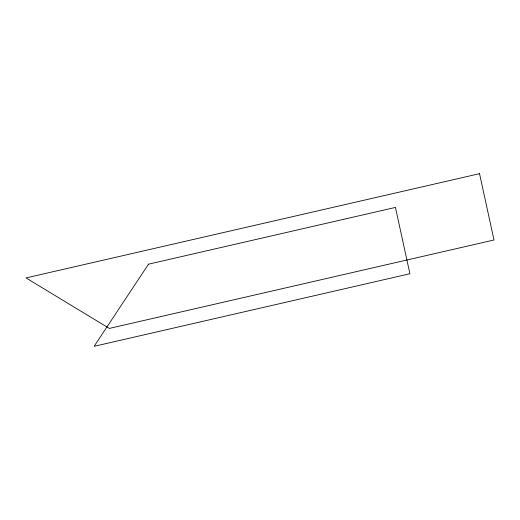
<?xml version="1.0" encoding="UTF-8"?>
<svg xmlns="http://www.w3.org/2000/svg" width="520" height="520" viewBox="0 0 520 520"><rect width="100%" height="100%" fill="white"/><g stroke="black" fill="none" stroke-linecap="round" stroke-linejoin="round"><path stroke-width="0.78" d="M148.525 264.173L94.114 346.326L409.903 273.741L395.441 207.415L148.525 264.173M479.538 173.674L26 277.927L109.337 328.419L494 239.993L479.538 173.674"/></g></svg>
